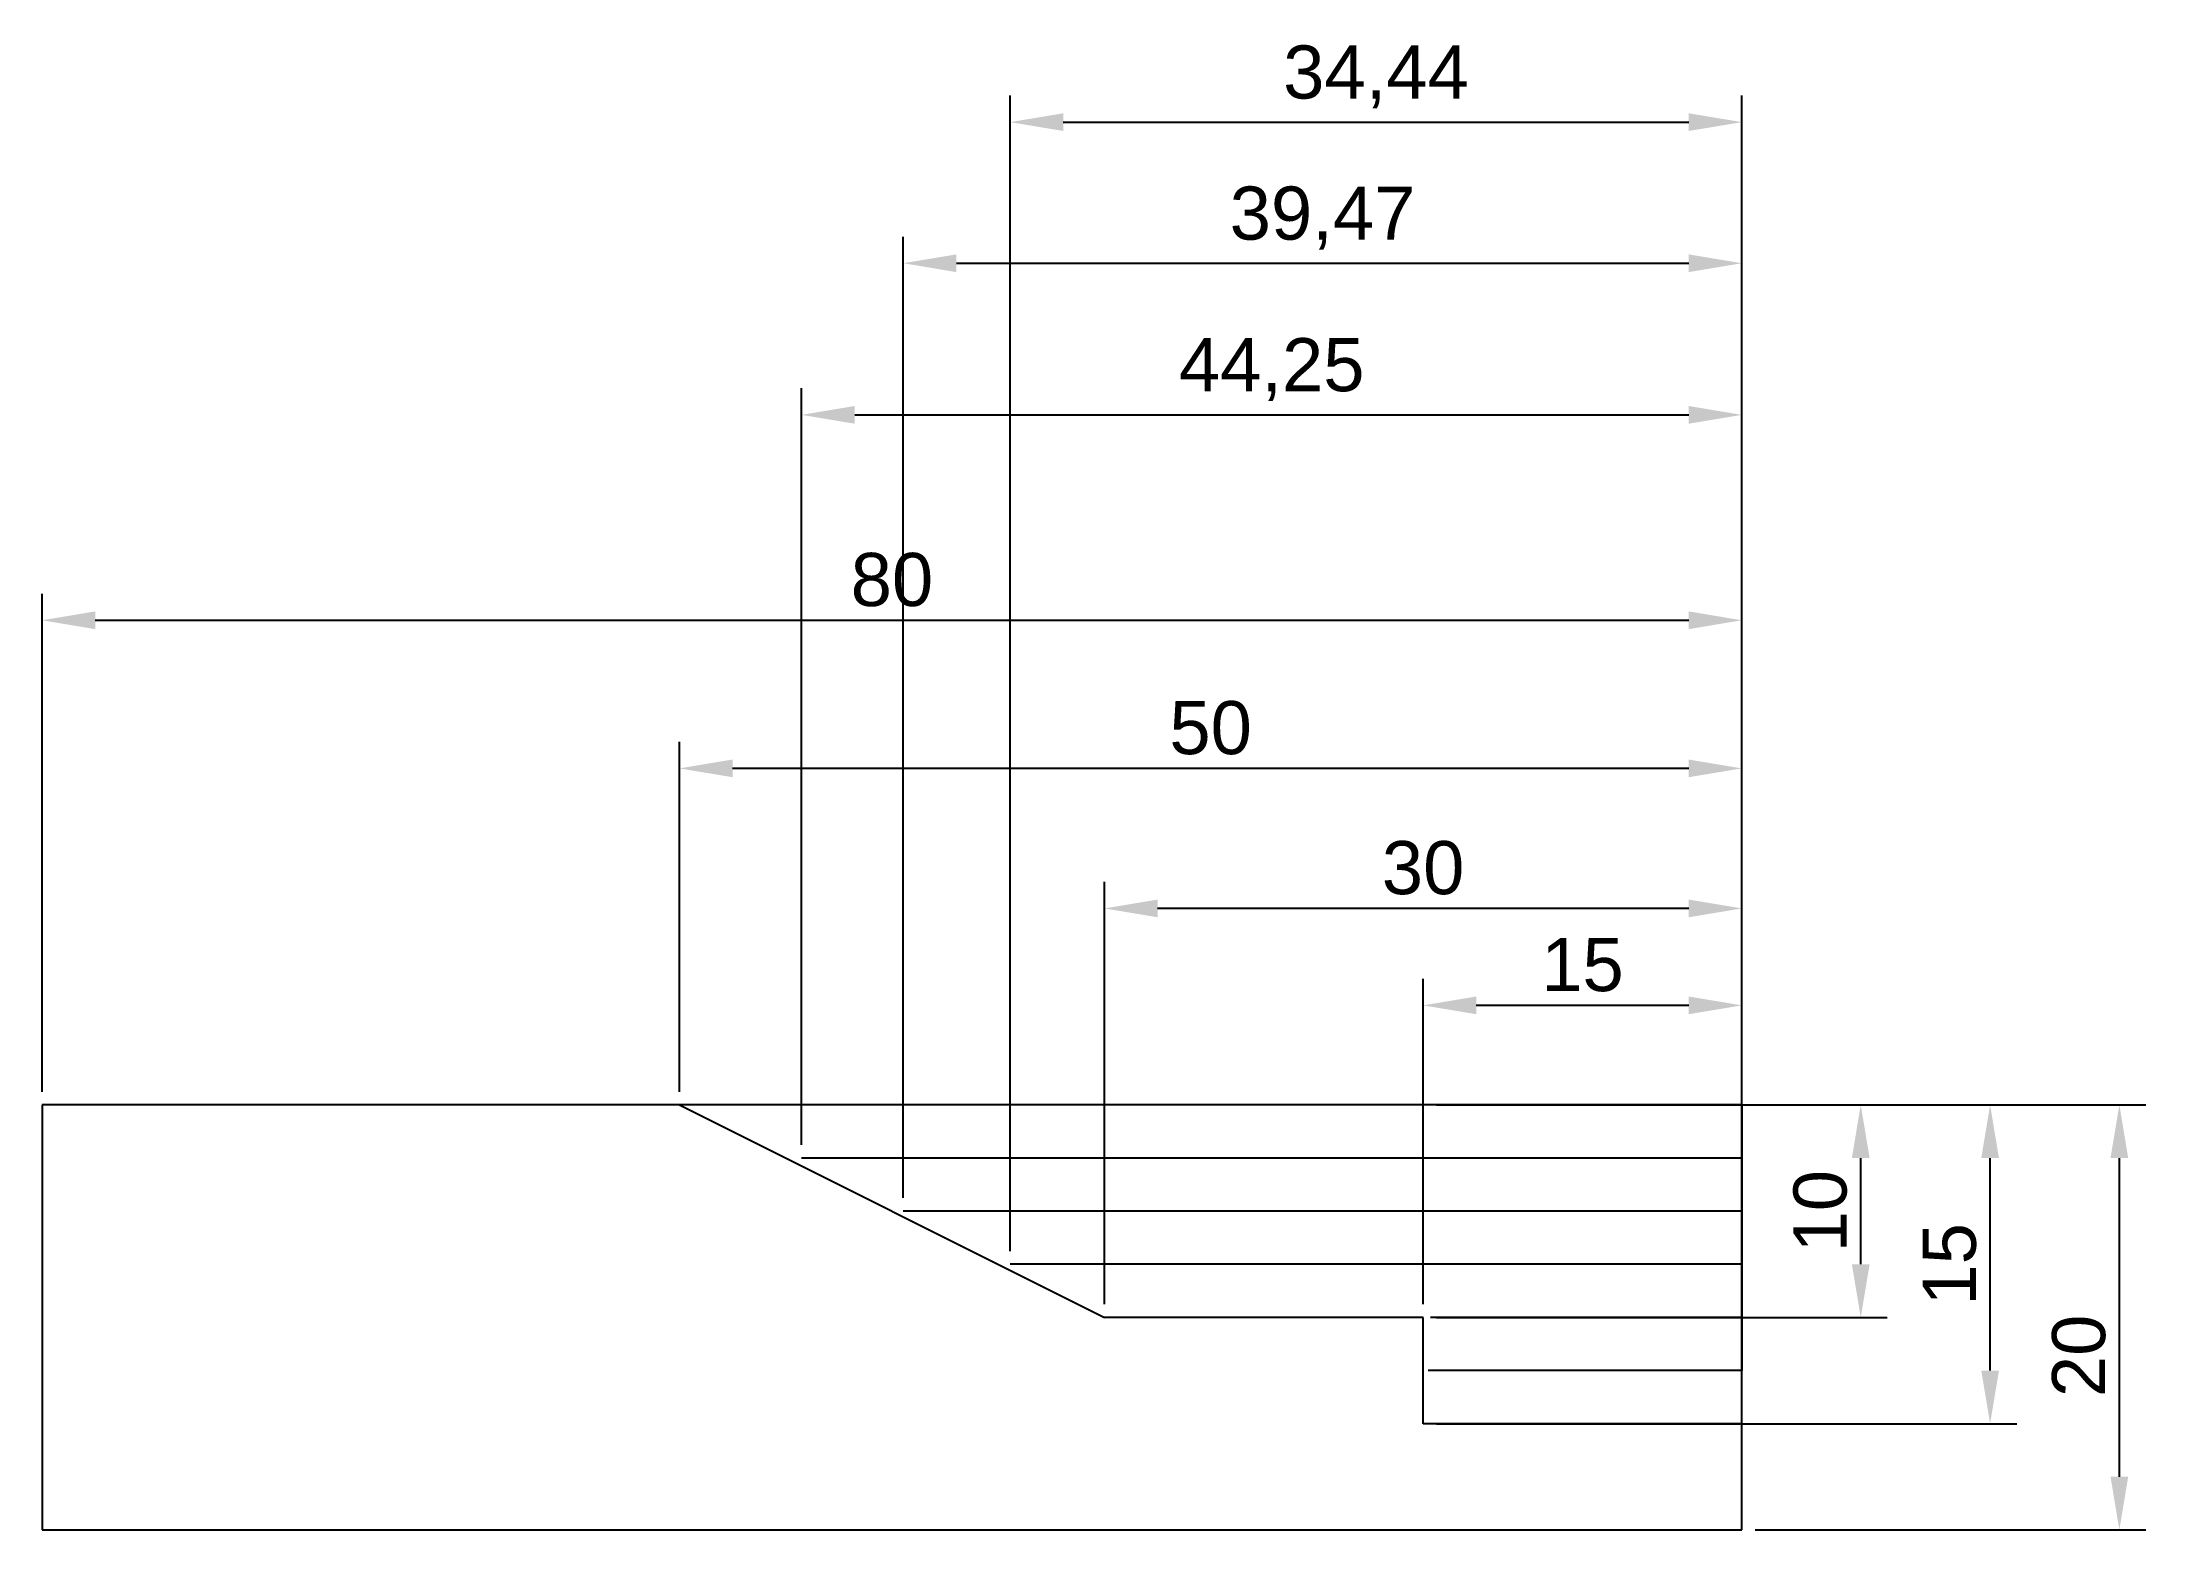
# Model space of a CAD drawing. Header units: millimetres. Extents: x 1601.8 to 1700.8, y 2205.1 to 2275.1.
import ezdxf

# ---------------------------------------------------------------- set-up
doc = ezdxf.new("R2010")
doc.units = ezdxf.units.MM
doc.styles.get("Standard").update_dxf_attribs({"font": 'arial.ttf'})
doc.dimstyles.new('ISO-25', dxfattribs={"dimtxt": 2.5, "dimasz": 2.5, "dimexe": 1.25, "dimexo": 0.625, "dimtad": 1, "dimtxsty": 'Standard', "dimcen": 2.5, "dimadec": 0, "dimazin": 0, "dimtfac": 1, "dimtmove": 0, "dimatfit": 3, "dimfxl": 1, "dimarcsym": 0})

# ---------------------------------------------------------------- blocks, each defined once
blk = doc.blocks.new('*D1')
at = {"color": 0, "lineweight": -2, "transparency": 16777216}
for p, q in [((1601.783, 2225.745), (1601.783, 2249.182)), ((1681.783, 2225.745), (1681.783, 2249.182)), ((1604.283, 2247.932), (1679.283, 2247.932))]:
    blk.add_line(p, q, dxfattribs=at)
at = {"color": 0, "transparency": 16777216}
for points in [[(1604.283, 2248.349), (1604.283, 2247.515), (1601.783, 2247.932)], [(1679.283, 2248.349), (1679.283, 2247.515), (1681.783, 2247.932)]]:
    blk.add_solid(points, dxfattribs=at)
at = {"layer": 'Defpoints', "color": 0, "transparency": 16777216}
for p in [(1681.783, 2247.932), (1601.783, 2225.12), (1681.783, 2225.12)]:
    blk.add_point(p, dxfattribs=at)
at = {"color": 0, "transparency": 16777216, "insert": (1641.783, 2249.834), "char_height": 2.5, "attachment_point": 5}
blk.add_mtext('80', dxfattribs=at)
blk = doc.blocks.new('*D2')
at = {"color": 0, "lineweight": -2, "transparency": 16777216}
for p, q in [((1666.783, 2215.745), (1666.783, 2231.058)), ((1681.783, 2225.745), (1681.783, 2231.058)), ((1679.283, 2229.808), (1669.283, 2229.808))]:
    blk.add_line(p, q, dxfattribs=at)
at = {"color": 0, "transparency": 16777216}
for points in [[(1669.283, 2230.225), (1669.283, 2229.391), (1666.783, 2229.808)], [(1679.283, 2230.225), (1679.283, 2229.391), (1681.783, 2229.808)]]:
    blk.add_solid(points, dxfattribs=at)
at = {"layer": 'Defpoints', "color": 0, "transparency": 16777216}
for p in [(1666.783, 2229.808), (1681.783, 2225.12), (1666.783, 2215.12)]:
    blk.add_point(p, dxfattribs=at)
at = {"color": 0, "transparency": 16777216, "insert": (1674.283, 2231.709), "char_height": 2.5, "attachment_point": 5}
blk.add_mtext('15', dxfattribs=at)
blk = doc.blocks.new('*D3')
at = {"color": 0, "lineweight": -2, "transparency": 16777216}
for p, q in [((1651.783, 2215.745), (1651.783, 2235.621)), ((1681.783, 2225.745), (1681.783, 2235.621)), ((1679.283, 2234.371), (1654.283, 2234.371))]:
    blk.add_line(p, q, dxfattribs=at)
at = {"color": 0, "transparency": 16777216}
for points in [[(1654.283, 2234.787), (1654.283, 2233.954), (1651.783, 2234.371)], [(1679.283, 2234.787), (1679.283, 2233.954), (1681.783, 2234.371)]]:
    blk.add_solid(points, dxfattribs=at)
at = {"layer": 'Defpoints', "color": 0, "transparency": 16777216}
for p in [(1651.783, 2234.371), (1681.783, 2225.12), (1651.783, 2215.12)]:
    blk.add_point(p, dxfattribs=at)
at = {"color": 0, "transparency": 16777216, "insert": (1666.783, 2236.273), "char_height": 2.5, "attachment_point": 5}
blk.add_mtext('30', dxfattribs=at)
blk = doc.blocks.new('*D4')
at = {"color": 0, "lineweight": -2, "transparency": 16777216}
for p, q in [((1631.783, 2225.745), (1631.783, 2242.211)), ((1681.783, 2225.745), (1681.783, 2242.211)), ((1679.283, 2240.961), (1634.283, 2240.961))]:
    blk.add_line(p, q, dxfattribs=at)
at = {"color": 0, "transparency": 16777216}
for points in [[(1634.283, 2241.378), (1634.283, 2240.545), (1631.783, 2240.961)], [(1679.283, 2241.378), (1679.283, 2240.545), (1681.783, 2240.961)]]:
    blk.add_solid(points, dxfattribs=at)
at = {"layer": 'Defpoints', "color": 0, "transparency": 16777216}
for p in [(1631.783, 2240.961), (1631.783, 2225.12), (1681.783, 2225.12)]:
    blk.add_point(p, dxfattribs=at)
at = {"color": 0, "transparency": 16777216, "insert": (1656.783, 2242.863), "char_height": 2.5, "attachment_point": 5}
blk.add_mtext('50', dxfattribs=at)
blk = doc.blocks.new('*D5')
at = {"color": 0, "lineweight": -2, "transparency": 16777216}
for p, q in [((1682.408, 2225.12), (1700.803, 2225.12)), ((1699.553, 2207.62), (1699.553, 2222.62)), ((1682.408, 2205.12), (1700.803, 2205.12))]:
    blk.add_line(p, q, dxfattribs=at)
at = {"color": 0, "transparency": 16777216}
for points in [[(1699.136, 2222.62), (1699.97, 2222.62), (1699.553, 2225.12)], [(1699.136, 2207.62), (1699.97, 2207.62), (1699.553, 2205.12)]]:
    blk.add_solid(points, dxfattribs=at)
at = {"layer": 'Defpoints', "color": 0, "transparency": 16777216}
for p in [(1681.783, 2225.12), (1699.553, 2225.12), (1681.783, 2205.12)]:
    blk.add_point(p, dxfattribs=at)
at = {"color": 0, "transparency": 16777216, "insert": (1697.652, 2213.312), "char_height": 2.5, "attachment_point": 5, "rotation": 90}
blk.add_mtext('20', dxfattribs=at)
blk = doc.blocks.new('*D6')
at = {"color": 0, "lineweight": -2, "transparency": 16777216}
for p, q in [((1667.408, 2225.12), (1688.631, 2225.12)), ((1687.381, 2217.62), (1687.381, 2222.62)), ((1667.408, 2215.12), (1688.631, 2215.12))]:
    blk.add_line(p, q, dxfattribs=at)
at = {"color": 0, "transparency": 16777216}
for points in [[(1686.964, 2222.62), (1687.798, 2222.62), (1687.381, 2225.12)], [(1686.964, 2217.62), (1687.798, 2217.62), (1687.381, 2215.12)]]:
    blk.add_solid(points, dxfattribs=at)
at = {"layer": 'Defpoints', "color": 0, "transparency": 16777216}
for p in [(1666.783, 2225.12), (1687.381, 2225.12), (1666.783, 2215.12)]:
    blk.add_point(p, dxfattribs=at)
at = {"color": 0, "transparency": 16777216, "insert": (1685.48, 2220.12), "char_height": 2.5, "attachment_point": 5, "rotation": 90}
blk.add_mtext('10', dxfattribs=at)
blk = doc.blocks.new('*D7')
at = {"color": 0, "lineweight": -2, "transparency": 16777216}
for p, q in [((1667.408, 2225.12), (1694.72, 2225.12)), ((1693.47, 2212.62), (1693.47, 2222.62)), ((1667.408, 2210.12), (1694.72, 2210.12))]:
    blk.add_line(p, q, dxfattribs=at)
at = {"color": 0, "transparency": 16777216}
for points in [[(1693.053, 2222.62), (1693.886, 2222.62), (1693.47, 2225.12)], [(1693.053, 2212.62), (1693.886, 2212.62), (1693.47, 2210.12)]]:
    blk.add_solid(points, dxfattribs=at)
at = {"layer": 'Defpoints', "color": 0, "transparency": 16777216}
for p in [(1666.783, 2225.12), (1693.47, 2225.12), (1666.783, 2210.12)]:
    blk.add_point(p, dxfattribs=at)
at = {"color": 0, "transparency": 16777216, "insert": (1691.568, 2217.62), "char_height": 2.5, "attachment_point": 5, "rotation": 90}
blk.add_mtext('15', dxfattribs=at)
blk = doc.blocks.new('*D9')
at = {"color": 0, "lineweight": -2, "transparency": 16777216}
for p, q in [((1637.529, 2223.245), (1637.529, 2258.85)), ((1681.783, 2223.245), (1681.783, 2258.85)), ((1640.029, 2257.6), (1679.283, 2257.6))]:
    blk.add_line(p, q, dxfattribs=at)
at = {"color": 0, "transparency": 16777216}
for points in [[(1640.029, 2258.017), (1640.029, 2257.184), (1637.529, 2257.6)], [(1679.283, 2258.017), (1679.283, 2257.184), (1681.783, 2257.6)]]:
    blk.add_solid(points, dxfattribs=at)
at = {"layer": 'Defpoints', "color": 0, "transparency": 16777216}
for p in [(1681.783, 2257.6), (1637.529, 2222.62), (1681.783, 2222.62)]:
    blk.add_point(p, dxfattribs=at)
at = {"color": 0, "transparency": 16777216, "insert": (1659.656, 2259.728), "char_height": 2.5, "attachment_point": 5}
blk.add_mtext('44,25', dxfattribs=at)
blk = doc.blocks.new('*D10')
at = {"color": 0, "lineweight": -2, "transparency": 16777216}
for p, q in [((1642.316, 2220.745), (1642.316, 2265.986)), ((1681.783, 2220.745), (1681.783, 2265.986)), ((1644.816, 2264.736), (1679.283, 2264.736))]:
    blk.add_line(p, q, dxfattribs=at)
at = {"color": 0, "transparency": 16777216}
for points in [[(1644.816, 2265.152), (1644.816, 2264.319), (1642.316, 2264.736)], [(1679.283, 2265.152), (1679.283, 2264.319), (1681.783, 2264.736)]]:
    blk.add_solid(points, dxfattribs=at)
at = {"layer": 'Defpoints', "color": 0, "transparency": 16777216}
for p in [(1681.783, 2264.736), (1642.316, 2220.12), (1681.783, 2220.12)]:
    blk.add_point(p, dxfattribs=at)
at = {"color": 0, "transparency": 16777216, "insert": (1662.049, 2266.863), "char_height": 2.5, "attachment_point": 5}
blk.add_mtext('39,47', dxfattribs=at)
blk = doc.blocks.new('*D11')
at = {"color": 0, "lineweight": -2, "transparency": 16777216}
for p, q in [((1647.348, 2218.245), (1647.348, 2272.627)), ((1681.783, 2218.245), (1681.783, 2272.627)), ((1649.848, 2271.377), (1679.283, 2271.377))]:
    blk.add_line(p, q, dxfattribs=at)
at = {"color": 0, "transparency": 16777216}
for points in [[(1649.848, 2271.793), (1649.848, 2270.96), (1647.348, 2271.377)], [(1679.283, 2271.793), (1679.283, 2270.96), (1681.783, 2271.377)]]:
    blk.add_solid(points, dxfattribs=at)
at = {"layer": 'Defpoints', "color": 0, "transparency": 16777216}
for p in [(1681.783, 2271.377), (1647.348, 2217.62), (1681.783, 2217.62)]:
    blk.add_point(p, dxfattribs=at)
at = {"color": 0, "transparency": 16777216, "insert": (1664.565, 2273.504), "char_height": 2.5, "attachment_point": 5}
blk.add_mtext('34,44', dxfattribs=at)

msp = doc.modelspace()

# ---------------------------------------------------------------- linework, layer by layer
for p, q in [((1601.783, 2225.12), (1601.783, 2205.12)), ((1681.783, 2225.12), (1601.783, 2225.12)), ((1631.783, 2225.12), (1651.783, 2215.12)), ((1681.783, 2205.12), (1681.783, 2225.12)), ((1681.783, 2225.12), (1681.783, 2212.62)), ((1666.783, 2215.12), (1651.783, 2215.12)), ((1666.783, 2210.12), (1666.783, 2215.12)), ((1681.783, 2210.12), (1666.783, 2210.12)), ((1601.783, 2205.12), (1681.783, 2205.12))]:
    msp.add_line(p, q)
at = {"color": 3}
for p, q in [((1681.783, 2222.62), (1637.529, 2222.62)), ((1681.783, 2220.12), (1642.316, 2220.12)), ((1681.783, 2217.62), (1647.348, 2217.62)), ((1681.783, 2215.12), (1667.126, 2215.12)), ((1681.783, 2212.62), (1667.027, 2212.62))]:
    msp.add_line(p, q, dxfattribs=at)

# ---------------------------------------------------------------- dimensions: what is measured, and where the dimension line sits
for base, p1, p2, picture, middle in [((1681.78259, 2271.37672), (1647.34757, 2217.62), (1681.78259, 2217.62), '*D11', (1664.56508, 2273.50411)), ((1681.783, 2264.736), (1642.316, 2220.12), (1681.783, 2220.12), '*D10', (1662.049, 2266.863)), ((1681.783, 2257.6), (1637.529, 2222.62), (1681.783, 2222.62), '*D9', (1659.656, 2259.728)), ((1681.783, 2247.932), (1601.783, 2225.12), (1681.783, 2225.12), '*D1', (1641.783, 2249.834)), ((1631.783, 2240.961), (1681.783, 2225.12), (1631.783, 2225.12), '*D4', (1656.783, 2242.863)), ((1651.783, 2234.371), (1681.783, 2225.12), (1651.783, 2215.12), '*D3', (1666.783, 2236.273)), ((1666.783, 2229.808), (1681.783, 2225.12), (1666.783, 2215.12), '*D2', (1674.283, 2231.709))]:
    dim = msp.add_linear_dim(base=base, p1=p1, p2=p2, dimstyle='ISO-25')
    dim.commit()
    dim.dimension.update_dxf_attribs({"geometry": picture, "text_midpoint": middle})
for base, p1, picture, middle in [((1687.381, 2225.12), (1666.783, 2215.12), '*D6', (1685.48, 2220.12)), ((1693.47, 2225.12), (1666.783, 2210.12), '*D7', (1691.568, 2217.62))]:
    dim = msp.add_linear_dim(base=base, p1=p1, p2=(1666.783, 2225.12), angle=90, dimstyle='ISO-25')
    dim.commit()
    dim.dimension.update_dxf_attribs({"geometry": picture, "text_midpoint": middle})
dim = msp.add_linear_dim(base=(1699.553, 2225.12), p1=(1681.783, 2205.12), p2=(1681.783, 2225.12), angle=90, dimstyle='ISO-25')
dim.commit()
dim.dimension.update_dxf_attribs({"geometry": '*D5', "text_midpoint": (1699.553, 2213.312), "dimtype": 160})

doc.saveas('drawing.dxf')
